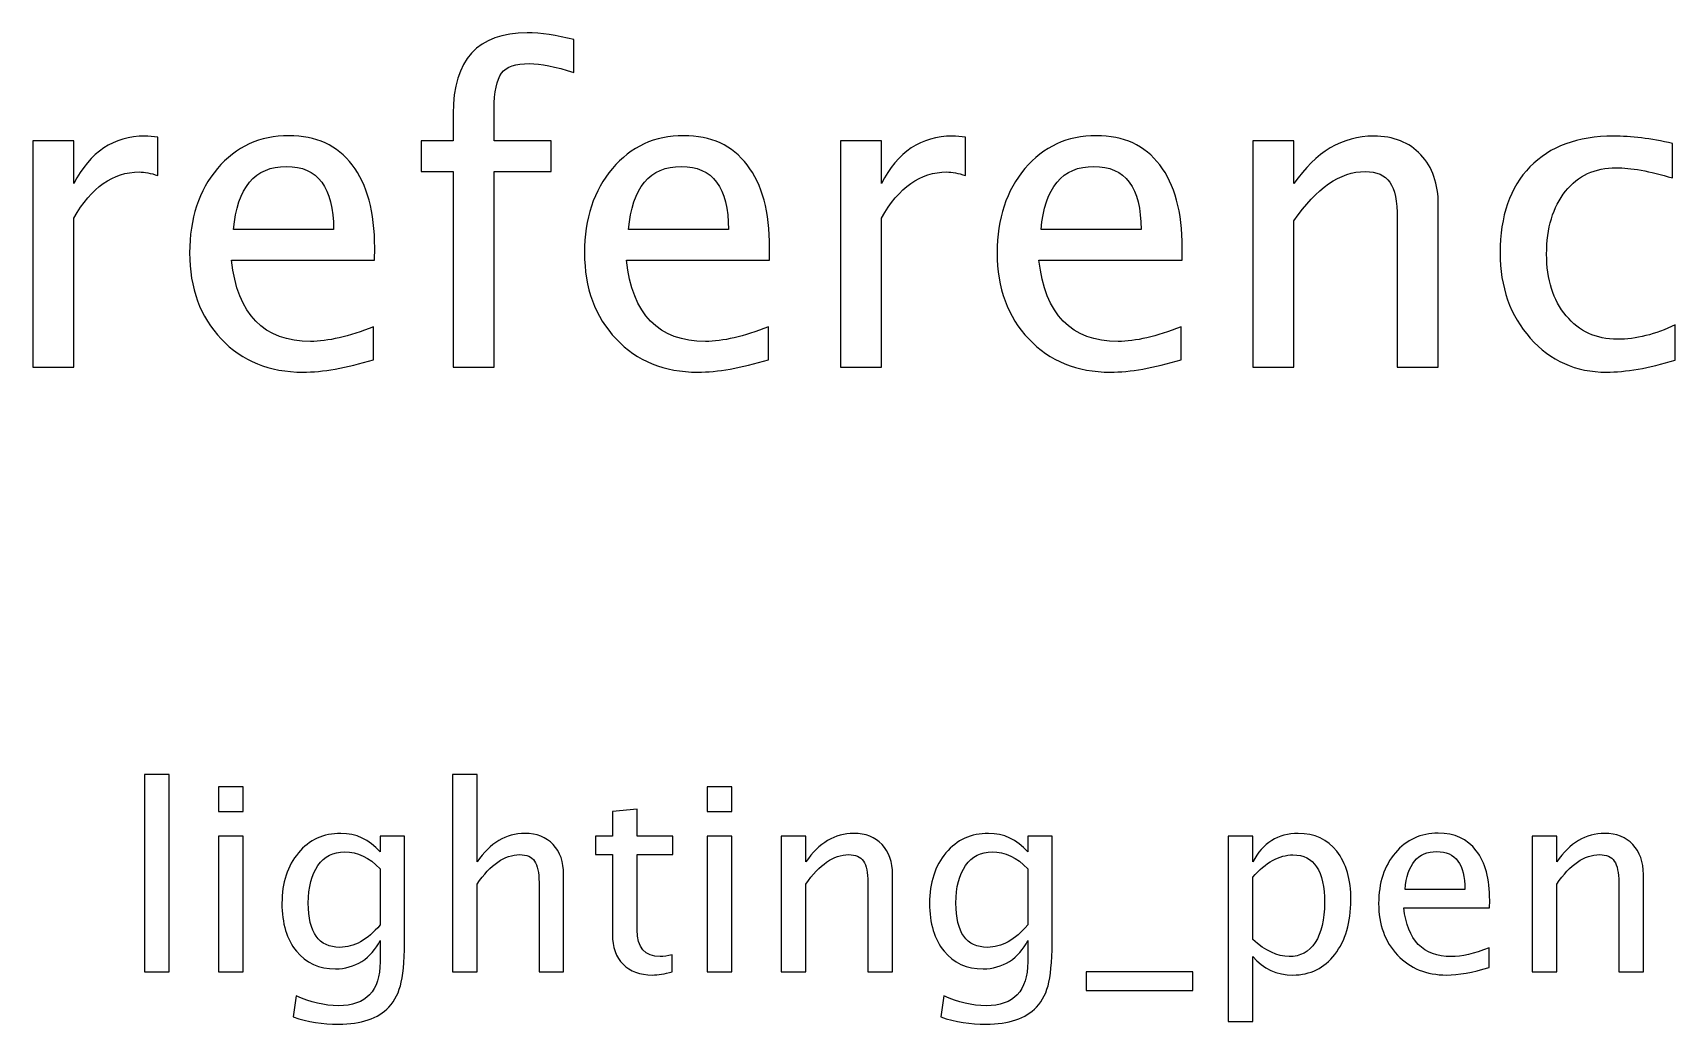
# Model space of a CAD drawing. Header units: centimetres. Extents: x -44 to 28.8, y -28.8 to 43.3.
# Drawn here: x -42.13 to -33.99, y 30.91 to 35.83 of the extents above; entities that cross this region are included whole.
import ezdxf

# ---------------------------------------------------------------- set-up
doc = ezdxf.new("R2010")
doc.units = ezdxf.units.CM
doc.header["$MEASUREMENT"] = 0
doc.layers.add('Layer 1', color=7, linetype='Continuous')

msp = doc.modelspace()

# ---------------------------------------------------------------- linework, layer by layer
at = {"layer": 'Layer 1'}
for points, knots in [([(-40.0428, 34.17044), (-40.0428, 34.17044), (-40.0428, 35.13987), (-40.0428, 35.13987), (-40.0428, 35.13987), (-40.0428, 35.13987), (-40.2019, 35.13987), (-40.2019, 35.13987), (-40.2019, 35.13987), (-40.2019, 35.13987), (-40.2019, 35.29228), (-40.2019, 35.29228), (-40.2019, 35.29228), (-40.2019, 35.29228), (-40.0428, 35.29228), (-40.0428, 35.29228), (-40.0428, 35.29228), (-40.0428, 35.29228), (-40.0428, 35.42668), (-40.0428, 35.42668), (-40.0428, 35.42668), (-40.0428, 35.69409), (-39.92074, 35.82779), (-39.67662, 35.82779), (-39.67662, 35.82779), (-39.60818, 35.82779), (-39.53057, 35.8165), (-39.44378, 35.79393), (-39.44378, 35.79393), (-39.44378, 35.79393), (-39.44378, 35.63094), (-39.44378, 35.63094), (-39.44378, 35.63094), (-39.53586, 35.66058), (-39.60959, 35.67539), (-39.66497, 35.67539), (-39.66497, 35.67539), (-39.73235, 35.67539), (-39.77822, 35.65952), (-39.80256, 35.62741), (-39.80256, 35.62741), (-39.82725, 35.59531), (-39.8396, 35.53569), (-39.8396, 35.44856), (-39.8396, 35.44856), (-39.8396, 35.44856), (-39.8396, 35.29228), (-39.8396, 35.29228), (-39.8396, 35.29228), (-39.8396, 35.29228), (-39.55773, 35.29228), (-39.55773, 35.29228), (-39.55773, 35.29228), (-39.55773, 35.29228), (-39.55773, 35.13987), (-39.55773, 35.13987), (-39.55773, 35.13987), (-39.55773, 35.13987), (-39.8396, 35.13987), (-39.8396, 35.13987), (-39.8396, 35.13987), (-39.8396, 35.13987), (-39.8396, 34.17044), (-39.8396, 34.17044), (-39.8396, 34.17044), (-39.8396, 34.17044), (-40.0428, 34.17044), (-40.0428, 34.17044)], [0, 0, 0, 0, 0.0555556, 0.0555556, 0.0555556, 0.0555556, 0.1111111, 0.1111111, 0.1111111, 0.1111111, 0.1666667, 0.1666667, 0.1666667, 0.1666667, 0.2222222, 0.2222222, 0.2222222, 0.2222222, 0.2777778, 0.2777778, 0.2777778, 0.2777778, 0.3333333, 0.3333333, 0.3333333, 0.3333333, 0.3888889, 0.3888889, 0.3888889, 0.3888889, 0.4444444, 0.4444444, 0.4444444, 0.4444444, 0.5, 0.5, 0.5, 0.5, 0.5555556, 0.5555556, 0.5555556, 0.5555556, 0.6111111, 0.6111111, 0.6111111, 0.6111111, 0.6666667, 0.6666667, 0.6666667, 0.6666667, 0.7222222, 0.7222222, 0.7222222, 0.7222222, 0.7777778, 0.7777778, 0.7777778, 0.7777778, 0.8333333, 0.8333333, 0.8333333, 0.8333333, 0.8888889, 0.8888889, 0.8888889, 0.8888889, 1, 1, 1, 1]), ([(-42.12631, 34.17044), (-42.12631, 34.17044), (-42.12631, 35.29228), (-42.12631, 35.29228), (-42.12631, 35.29228), (-42.12631, 35.29228), (-41.92311, 35.29228), (-41.92311, 35.29228), (-41.92311, 35.29228), (-41.92311, 35.29228), (-41.92311, 35.08026), (-41.92311, 35.08026), (-41.92311, 35.08026), (-41.84232, 35.23724), (-41.7252, 35.31556), (-41.57139, 35.31556), (-41.57139, 35.31556), (-41.55058, 35.31556), (-41.5287, 35.31379), (-41.50613, 35.31027), (-41.50613, 35.31027), (-41.50613, 35.31027), (-41.50613, 35.12012), (-41.50613, 35.12012), (-41.50613, 35.12012), (-41.5414, 35.13176), (-41.57245, 35.13776), (-41.59926, 35.13776), (-41.59926, 35.13776), (-41.72838, 35.13776), (-41.83633, 35.06156), (-41.92311, 34.90881), (-41.92311, 34.90881), (-41.92311, 34.90881), (-41.92311, 34.17044), (-41.92311, 34.17044), (-41.92311, 34.17044), (-41.92311, 34.17044), (-42.12631, 34.17044), (-42.12631, 34.17044)], [0, 0, 0, 0, 0.0909091, 0.0909091, 0.0909091, 0.0909091, 0.1818182, 0.1818182, 0.1818182, 0.1818182, 0.2727273, 0.2727273, 0.2727273, 0.2727273, 0.3636364, 0.3636364, 0.3636364, 0.3636364, 0.4545455, 0.4545455, 0.4545455, 0.4545455, 0.5454545, 0.5454545, 0.5454545, 0.5454545, 0.6363636, 0.6363636, 0.6363636, 0.6363636, 0.7272727, 0.7272727, 0.7272727, 0.7272727, 0.8181818, 0.8181818, 0.8181818, 0.8181818, 1, 1, 1, 1]), ([(-40.43686, 34.20642), (-40.57338, 34.1655), (-40.69015, 34.14504), (-40.78752, 34.14504), (-40.78752, 34.14504), (-40.95368, 34.14504), (-41.08879, 34.20007), (-41.19286, 34.30979), (-41.19286, 34.30979), (-41.29693, 34.4195), (-41.34914, 34.56167), (-41.34914, 34.73665), (-41.34914, 34.73665), (-41.34914, 34.90634), (-41.30328, 35.04568), (-41.2112, 35.15469), (-41.2112, 35.15469), (-41.11913, 35.26335), (-41.0013, 35.31768), (-40.85772, 35.31768), (-40.85772, 35.31768), (-40.7219, 35.31768), (-40.61677, 35.26934), (-40.54269, 35.17268), (-40.54269, 35.17268), (-40.46861, 35.07602), (-40.43156, 34.93914), (-40.43156, 34.7617), (-40.43156, 34.7617), (-40.43156, 34.7617), (-40.43262, 34.69961), (-40.43262, 34.69961), (-40.43262, 34.69961), (-40.43262, 34.69961), (-41.14171, 34.69961), (-41.14171, 34.69961), (-41.14171, 34.69961), (-41.11207, 34.4315), (-40.98119, 34.29744), (-40.74942, 34.29744), (-40.74942, 34.29744), (-40.6644, 34.29744), (-40.56033, 34.32143), (-40.43686, 34.36941), (-40.43686, 34.36941), (-40.43686, 34.36941), (-40.43686, 34.20642), (-40.43686, 34.20642)], [0, 0, 0, 0, 0.0769231, 0.0769231, 0.0769231, 0.0769231, 0.1538462, 0.1538462, 0.1538462, 0.1538462, 0.2307692, 0.2307692, 0.2307692, 0.2307692, 0.3076923, 0.3076923, 0.3076923, 0.3076923, 0.3846154, 0.3846154, 0.3846154, 0.3846154, 0.4615385, 0.4615385, 0.4615385, 0.4615385, 0.5384615, 0.5384615, 0.5384615, 0.5384615, 0.6153846, 0.6153846, 0.6153846, 0.6153846, 0.6923077, 0.6923077, 0.6923077, 0.6923077, 0.7692308, 0.7692308, 0.7692308, 0.7692308, 0.8461538, 0.8461538, 0.8461538, 0.8461538, 1, 1, 1, 1]), ([(-38.47929, 34.20642), (-38.61581, 34.1655), (-38.73258, 34.14504), (-38.82995, 34.14504), (-38.82995, 34.14504), (-38.99611, 34.14504), (-39.13122, 34.20007), (-39.23529, 34.30979), (-39.23529, 34.30979), (-39.33936, 34.4195), (-39.39157, 34.56167), (-39.39157, 34.73665), (-39.39157, 34.73665), (-39.39157, 34.90634), (-39.34571, 35.04568), (-39.25363, 35.15469), (-39.25363, 35.15469), (-39.16156, 35.26335), (-39.04373, 35.31768), (-38.90015, 35.31768), (-38.90015, 35.31768), (-38.76433, 35.31768), (-38.6592, 35.26934), (-38.58512, 35.17268), (-38.58512, 35.17268), (-38.51104, 35.07602), (-38.47399, 34.93914), (-38.47399, 34.7617), (-38.47399, 34.7617), (-38.47399, 34.7617), (-38.47505, 34.69961), (-38.47505, 34.69961), (-38.47505, 34.69961), (-38.47505, 34.69961), (-39.18414, 34.69961), (-39.18414, 34.69961), (-39.18414, 34.69961), (-39.1545, 34.4315), (-39.02362, 34.29744), (-38.79185, 34.29744), (-38.79185, 34.29744), (-38.70683, 34.29744), (-38.60276, 34.32143), (-38.47929, 34.36941), (-38.47929, 34.36941), (-38.47929, 34.36941), (-38.47929, 34.20642), (-38.47929, 34.20642)], [0, 0, 0, 0, 0.0769231, 0.0769231, 0.0769231, 0.0769231, 0.1538462, 0.1538462, 0.1538462, 0.1538462, 0.2307692, 0.2307692, 0.2307692, 0.2307692, 0.3076923, 0.3076923, 0.3076923, 0.3076923, 0.3846154, 0.3846154, 0.3846154, 0.3846154, 0.4615385, 0.4615385, 0.4615385, 0.4615385, 0.5384615, 0.5384615, 0.5384615, 0.5384615, 0.6153846, 0.6153846, 0.6153846, 0.6153846, 0.6923077, 0.6923077, 0.6923077, 0.6923077, 0.7692308, 0.7692308, 0.7692308, 0.7692308, 0.8461538, 0.8461538, 0.8461538, 0.8461538, 1, 1, 1, 1]), ([(-38.12333, 34.17044), (-38.12333, 34.17044), (-38.12333, 35.29228), (-38.12333, 35.29228), (-38.12333, 35.29228), (-38.12333, 35.29228), (-37.92013, 35.29228), (-37.92013, 35.29228), (-37.92013, 35.29228), (-37.92013, 35.29228), (-37.92013, 35.08026), (-37.92013, 35.08026), (-37.92013, 35.08026), (-37.83934, 35.23724), (-37.72222, 35.31556), (-37.56841, 35.31556), (-37.56841, 35.31556), (-37.5476, 35.31556), (-37.52572, 35.31379), (-37.50315, 35.31027), (-37.50315, 35.31027), (-37.50315, 35.31027), (-37.50315, 35.12012), (-37.50315, 35.12012), (-37.50315, 35.12012), (-37.53842, 35.13176), (-37.56947, 35.13776), (-37.59628, 35.13776), (-37.59628, 35.13776), (-37.7254, 35.13776), (-37.83335, 35.06156), (-37.92013, 34.90881), (-37.92013, 34.90881), (-37.92013, 34.90881), (-37.92013, 34.17044), (-37.92013, 34.17044), (-37.92013, 34.17044), (-37.92013, 34.17044), (-38.12333, 34.17044), (-38.12333, 34.17044)], [0, 0, 0, 0, 0.0909091, 0.0909091, 0.0909091, 0.0909091, 0.1818182, 0.1818182, 0.1818182, 0.1818182, 0.2727273, 0.2727273, 0.2727273, 0.2727273, 0.3636364, 0.3636364, 0.3636364, 0.3636364, 0.4545455, 0.4545455, 0.4545455, 0.4545455, 0.5454545, 0.5454545, 0.5454545, 0.5454545, 0.6363636, 0.6363636, 0.6363636, 0.6363636, 0.7272727, 0.7272727, 0.7272727, 0.7272727, 0.8181818, 0.8181818, 0.8181818, 0.8181818, 1, 1, 1, 1]), ([(-36.43388, 34.20642), (-36.5704, 34.1655), (-36.68717, 34.14504), (-36.78454, 34.14504), (-36.78454, 34.14504), (-36.9507, 34.14504), (-37.08581, 34.20007), (-37.18988, 34.30979), (-37.18988, 34.30979), (-37.29395, 34.4195), (-37.34616, 34.56167), (-37.34616, 34.73665), (-37.34616, 34.73665), (-37.34616, 34.90634), (-37.3003, 35.04568), (-37.20822, 35.15469), (-37.20822, 35.15469), (-37.11615, 35.26335), (-36.99832, 35.31768), (-36.85474, 35.31768), (-36.85474, 35.31768), (-36.71892, 35.31768), (-36.61379, 35.26934), (-36.53971, 35.17268), (-36.53971, 35.17268), (-36.46563, 35.07602), (-36.42858, 34.93914), (-36.42858, 34.7617), (-36.42858, 34.7617), (-36.42858, 34.7617), (-36.42964, 34.69961), (-36.42964, 34.69961), (-36.42964, 34.69961), (-36.42964, 34.69961), (-37.13873, 34.69961), (-37.13873, 34.69961), (-37.13873, 34.69961), (-37.10909, 34.4315), (-36.97821, 34.29744), (-36.74644, 34.29744), (-36.74644, 34.29744), (-36.66142, 34.29744), (-36.55735, 34.32143), (-36.43388, 34.36941), (-36.43388, 34.36941), (-36.43388, 34.36941), (-36.43388, 34.20642), (-36.43388, 34.20642)], [0, 0, 0, 0, 0.0769231, 0.0769231, 0.0769231, 0.0769231, 0.1538462, 0.1538462, 0.1538462, 0.1538462, 0.2307692, 0.2307692, 0.2307692, 0.2307692, 0.3076923, 0.3076923, 0.3076923, 0.3076923, 0.3846154, 0.3846154, 0.3846154, 0.3846154, 0.4615385, 0.4615385, 0.4615385, 0.4615385, 0.5384615, 0.5384615, 0.5384615, 0.5384615, 0.6153846, 0.6153846, 0.6153846, 0.6153846, 0.6923077, 0.6923077, 0.6923077, 0.6923077, 0.7692308, 0.7692308, 0.7692308, 0.7692308, 0.8461538, 0.8461538, 0.8461538, 0.8461538, 1, 1, 1, 1]), ([(-36.07792, 34.17044), (-36.07792, 34.17044), (-36.07792, 35.29228), (-36.07792, 35.29228), (-36.07792, 35.29228), (-36.07792, 35.29228), (-35.87472, 35.29228), (-35.87472, 35.29228), (-35.87472, 35.29228), (-35.87472, 35.29228), (-35.87472, 35.08026), (-35.87472, 35.08026), (-35.87472, 35.08026), (-35.76712, 35.23724), (-35.63518, 35.31556), (-35.47925, 35.31556), (-35.47925, 35.31556), (-35.38118, 35.31556), (-35.30322, 35.28487), (-35.24572, 35.22313), (-35.24572, 35.22313), (-35.18821, 35.16175), (-35.15928, 35.07884), (-35.15928, 34.97513), (-35.15928, 34.97513), (-35.15928, 34.97513), (-35.15928, 34.17044), (-35.15928, 34.17044), (-35.15928, 34.17044), (-35.15928, 34.17044), (-35.36249, 34.17044), (-35.36249, 34.17044), (-35.36249, 34.17044), (-35.36249, 34.17044), (-35.36249, 34.90881), (-35.36249, 34.90881), (-35.36249, 34.90881), (-35.36249, 34.99206), (-35.37483, 35.05133), (-35.39917, 35.08661), (-35.39917, 35.08661), (-35.42387, 35.12224), (-35.46444, 35.13987), (-35.52124, 35.13987), (-35.52124, 35.13987), (-35.64612, 35.13987), (-35.76395, 35.05838), (-35.87472, 34.8954), (-35.87472, 34.8954), (-35.87472, 34.8954), (-35.87472, 34.17044), (-35.87472, 34.17044), (-35.87472, 34.17044), (-35.87472, 34.17044), (-36.07792, 34.17044), (-36.07792, 34.17044)], [0, 0, 0, 0, 0.0666667, 0.0666667, 0.0666667, 0.0666667, 0.1333333, 0.1333333, 0.1333333, 0.1333333, 0.2, 0.2, 0.2, 0.2, 0.2666667, 0.2666667, 0.2666667, 0.2666667, 0.3333333, 0.3333333, 0.3333333, 0.3333333, 0.4, 0.4, 0.4, 0.4, 0.4666667, 0.4666667, 0.4666667, 0.4666667, 0.5333333, 0.5333333, 0.5333333, 0.5333333, 0.6, 0.6, 0.6, 0.6, 0.6666667, 0.6666667, 0.6666667, 0.6666667, 0.7333333, 0.7333333, 0.7333333, 0.7333333, 0.8, 0.8, 0.8, 0.8, 0.8666667, 0.8666667, 0.8666667, 0.8666667, 1, 1, 1, 1]), ([(-33.98524, 34.20431), (-34.11682, 34.1648), (-34.23042, 34.14504), (-34.32602, 34.14504), (-34.32602, 34.14504), (-34.47771, 34.14504), (-34.6033, 34.20113), (-34.70314, 34.31296), (-34.70314, 34.31296), (-34.80298, 34.42515), (-34.85307, 34.56661), (-34.85307, 34.737), (-34.85307, 34.737), (-34.85307, 34.91904), (-34.80368, 35.06121), (-34.7049, 35.16281), (-34.7049, 35.16281), (-34.60612, 35.26476), (-34.46819, 35.31556), (-34.29109, 35.31556), (-34.29109, 35.31556), (-34.20396, 35.31556), (-34.10589, 35.30356), (-33.99794, 35.27958), (-33.99794, 35.27958), (-33.99794, 35.27958), (-33.99794, 35.10812), (-33.99794, 35.10812), (-33.99794, 35.10812), (-34.11259, 35.14199), (-34.20607, 35.15892), (-34.27804, 35.15892), (-34.27804, 35.15892), (-34.38246, 35.15892), (-34.46607, 35.11977), (-34.52851, 35.0418), (-34.52851, 35.0418), (-34.59096, 34.96384), (-34.62235, 34.85977), (-34.62235, 34.72995), (-34.62235, 34.72995), (-34.62235, 34.604), (-34.5899, 34.5024), (-34.52534, 34.42444), (-34.52534, 34.42444), (-34.46078, 34.34683), (-34.37647, 34.30802), (-34.27169, 34.30802), (-34.27169, 34.30802), (-34.17891, 34.30802), (-34.08366, 34.33201), (-33.98524, 34.37999), (-33.98524, 34.37999), (-33.98524, 34.37999), (-33.98524, 34.20431), (-33.98524, 34.20431)], [0, 0, 0, 0, 0.0666667, 0.0666667, 0.0666667, 0.0666667, 0.1333333, 0.1333333, 0.1333333, 0.1333333, 0.2, 0.2, 0.2, 0.2, 0.2666667, 0.2666667, 0.2666667, 0.2666667, 0.3333333, 0.3333333, 0.3333333, 0.3333333, 0.4, 0.4, 0.4, 0.4, 0.4666667, 0.4666667, 0.4666667, 0.4666667, 0.5333333, 0.5333333, 0.5333333, 0.5333333, 0.6, 0.6, 0.6, 0.6, 0.6666667, 0.6666667, 0.6666667, 0.6666667, 0.7333333, 0.7333333, 0.7333333, 0.7333333, 0.8, 0.8, 0.8, 0.8, 0.8666667, 0.8666667, 0.8666667, 0.8666667, 1, 1, 1, 1]), ([(-41.13112, 34.85201), (-41.13112, 34.85201), (-40.63582, 34.85201), (-40.63582, 34.85201), (-40.63582, 34.85201), (-40.63582, 35.06085), (-40.71379, 35.16527), (-40.86936, 35.16527), (-40.86936, 35.16527), (-41.02599, 35.16527), (-41.11313, 35.06085), (-41.13112, 34.85201)], [0, 0, 0, 0, 0.25, 0.25, 0.25, 0.25, 0.5, 0.5, 0.5, 0.5, 1, 1, 1, 1]), ([(-39.17355, 34.85201), (-39.17355, 34.85201), (-38.67825, 34.85201), (-38.67825, 34.85201), (-38.67825, 34.85201), (-38.67825, 35.06085), (-38.75622, 35.16527), (-38.91179, 35.16527), (-38.91179, 35.16527), (-39.06842, 35.16527), (-39.15556, 35.06085), (-39.17355, 34.85201)], [0, 0, 0, 0, 0.25, 0.25, 0.25, 0.25, 0.5, 0.5, 0.5, 0.5, 1, 1, 1, 1]), ([(-37.12814, 34.85201), (-37.12814, 34.85201), (-36.63284, 34.85201), (-36.63284, 34.85201), (-36.63284, 34.85201), (-36.63284, 35.06085), (-36.71081, 35.16527), (-36.86638, 35.16527), (-36.86638, 35.16527), (-37.02301, 35.16527), (-37.11015, 35.06085), (-37.12814, 34.85201)], [0, 0, 0, 0, 0.25, 0.25, 0.25, 0.25, 0.5, 0.5, 0.5, 0.5, 1, 1, 1, 1]), ([(-41.57224, 31.17044), (-41.57224, 31.17044), (-41.57224, 32.14961), (-41.57224, 32.14961), (-41.57224, 32.14961), (-41.57224, 32.14961), (-41.45032, 32.14961), (-41.45032, 32.14961), (-41.45032, 32.14961), (-41.45032, 32.14961), (-41.45032, 31.17044), (-41.45032, 31.17044), (-41.45032, 31.17044), (-41.45032, 31.17044), (-41.57224, 31.17044), (-41.57224, 31.17044)], [0, 0, 0, 0, 0.2, 0.2, 0.2, 0.2, 0.4, 0.4, 0.4, 0.4, 0.6, 0.6, 0.6, 0.6, 1, 1, 1, 1]), ([(-41.20521, 31.96673), (-41.20521, 31.96673), (-41.20521, 32.08865), (-41.20521, 32.08865), (-41.20521, 32.08865), (-41.20521, 32.08865), (-41.08329, 32.08865), (-41.08329, 32.08865), (-41.08329, 32.08865), (-41.08329, 32.08865), (-41.08329, 31.96673), (-41.08329, 31.96673), (-41.08329, 31.96673), (-41.08329, 31.96673), (-41.20521, 31.96673), (-41.20521, 31.96673)], [0, 0, 0, 0, 0.2, 0.2, 0.2, 0.2, 0.4, 0.4, 0.4, 0.4, 0.6, 0.6, 0.6, 0.6, 1, 1, 1, 1]), ([(-40.04633, 31.17044), (-40.04633, 31.17044), (-40.04633, 32.14961), (-40.04633, 32.14961), (-40.04633, 32.14961), (-40.04633, 32.14961), (-39.92441, 32.14961), (-39.92441, 32.14961), (-39.92441, 32.14961), (-39.92441, 32.14961), (-39.92441, 31.71633), (-39.92441, 31.71633), (-39.92441, 31.71633), (-39.85985, 31.81052), (-39.78069, 31.85751), (-39.68713, 31.85751), (-39.68713, 31.85751), (-39.62829, 31.85751), (-39.58151, 31.8391), (-39.54701, 31.80205), (-39.54701, 31.80205), (-39.51251, 31.76522), (-39.49515, 31.71548), (-39.49515, 31.65325), (-39.49515, 31.65325), (-39.49515, 31.65325), (-39.49515, 31.17044), (-39.49515, 31.17044), (-39.49515, 31.17044), (-39.49515, 31.17044), (-39.61707, 31.17044), (-39.61707, 31.17044), (-39.61707, 31.17044), (-39.61707, 31.17044), (-39.61707, 31.61346), (-39.61707, 31.61346), (-39.61707, 31.61346), (-39.61707, 31.66341), (-39.62448, 31.69897), (-39.63908, 31.72014), (-39.63908, 31.72014), (-39.6539, 31.74152), (-39.67824, 31.7521), (-39.71232, 31.7521), (-39.71232, 31.7521), (-39.78725, 31.7521), (-39.85795, 31.70321), (-39.92441, 31.60542), (-39.92441, 31.60542), (-39.92441, 31.60542), (-39.92441, 31.17044), (-39.92441, 31.17044), (-39.92441, 31.17044), (-39.92441, 31.17044), (-40.04633, 31.17044), (-40.04633, 31.17044)], [0, 0, 0, 0, 0.0666667, 0.0666667, 0.0666667, 0.0666667, 0.1333333, 0.1333333, 0.1333333, 0.1333333, 0.2, 0.2, 0.2, 0.2, 0.2666667, 0.2666667, 0.2666667, 0.2666667, 0.3333333, 0.3333333, 0.3333333, 0.3333333, 0.4, 0.4, 0.4, 0.4, 0.4666667, 0.4666667, 0.4666667, 0.4666667, 0.5333333, 0.5333333, 0.5333333, 0.5333333, 0.6, 0.6, 0.6, 0.6, 0.6666667, 0.6666667, 0.6666667, 0.6666667, 0.7333333, 0.7333333, 0.7333333, 0.7333333, 0.8, 0.8, 0.8, 0.8, 0.8666667, 0.8666667, 0.8666667, 0.8666667, 1, 1, 1, 1]), ([(-38.7831, 31.96673), (-38.7831, 31.96673), (-38.7831, 32.08865), (-38.7831, 32.08865), (-38.7831, 32.08865), (-38.7831, 32.08865), (-38.66118, 32.08865), (-38.66118, 32.08865), (-38.66118, 32.08865), (-38.66118, 32.08865), (-38.66118, 31.96673), (-38.66118, 31.96673), (-38.66118, 31.96673), (-38.66118, 31.96673), (-38.7831, 31.96673), (-38.7831, 31.96673)], [0, 0, 0, 0, 0.2, 0.2, 0.2, 0.2, 0.4, 0.4, 0.4, 0.4, 0.6, 0.6, 0.6, 0.6, 1, 1, 1, 1]), ([(-38.95709, 31.17065), (-38.99477, 31.16028), (-39.02757, 31.1552), (-39.0553, 31.1552), (-39.0553, 31.1552), (-39.11753, 31.1552), (-39.166, 31.17298), (-39.20072, 31.20854), (-39.20072, 31.20854), (-39.23564, 31.2441), (-39.253, 31.29342), (-39.253, 31.35671), (-39.253, 31.35671), (-39.253, 31.35671), (-39.253, 31.7521), (-39.253, 31.7521), (-39.253, 31.7521), (-39.253, 31.7521), (-39.33724, 31.7521), (-39.33724, 31.7521), (-39.33724, 31.7521), (-39.33724, 31.7521), (-39.33724, 31.84354), (-39.33724, 31.84354), (-39.33724, 31.84354), (-39.33724, 31.84354), (-39.253, 31.84354), (-39.253, 31.84354), (-39.253, 31.84354), (-39.253, 31.84354), (-39.253, 31.96525), (-39.253, 31.96525), (-39.253, 31.96525), (-39.253, 31.96525), (-39.13108, 31.97689), (-39.13108, 31.97689), (-39.13108, 31.97689), (-39.13108, 31.97689), (-39.13108, 31.84354), (-39.13108, 31.84354), (-39.13108, 31.84354), (-39.13108, 31.84354), (-38.95455, 31.84354), (-38.95455, 31.84354), (-38.95455, 31.84354), (-38.95455, 31.84354), (-38.95455, 31.7521), (-38.95455, 31.7521), (-38.95455, 31.7521), (-38.95455, 31.7521), (-39.13108, 31.7521), (-39.13108, 31.7521), (-39.13108, 31.7521), (-39.13108, 31.7521), (-39.13108, 31.37872), (-39.13108, 31.37872), (-39.13108, 31.37872), (-39.13108, 31.29067), (-39.09277, 31.24664), (-39.01636, 31.24664), (-39.01636, 31.24664), (-39.00006, 31.24664), (-38.98037, 31.24939), (-38.95709, 31.25468), (-38.95709, 31.25468), (-38.95709, 31.25468), (-38.95709, 31.17065), (-38.95709, 31.17065)], [0, 0, 0, 0, 0.0555556, 0.0555556, 0.0555556, 0.0555556, 0.1111111, 0.1111111, 0.1111111, 0.1111111, 0.1666667, 0.1666667, 0.1666667, 0.1666667, 0.2222222, 0.2222222, 0.2222222, 0.2222222, 0.2777778, 0.2777778, 0.2777778, 0.2777778, 0.3333333, 0.3333333, 0.3333333, 0.3333333, 0.3888889, 0.3888889, 0.3888889, 0.3888889, 0.4444444, 0.4444444, 0.4444444, 0.4444444, 0.5, 0.5, 0.5, 0.5, 0.5555556, 0.5555556, 0.5555556, 0.5555556, 0.6111111, 0.6111111, 0.6111111, 0.6111111, 0.6666667, 0.6666667, 0.6666667, 0.6666667, 0.7222222, 0.7222222, 0.7222222, 0.7222222, 0.7777778, 0.7777778, 0.7777778, 0.7777778, 0.8333333, 0.8333333, 0.8333333, 0.8333333, 0.8888889, 0.8888889, 0.8888889, 0.8888889, 1, 1, 1, 1]), ([(-41.20521, 31.17044), (-41.20521, 31.17044), (-41.20521, 31.84354), (-41.20521, 31.84354), (-41.20521, 31.84354), (-41.20521, 31.84354), (-41.08329, 31.84354), (-41.08329, 31.84354), (-41.08329, 31.84354), (-41.08329, 31.84354), (-41.08329, 31.17044), (-41.08329, 31.17044), (-41.08329, 31.17044), (-41.08329, 31.17044), (-41.20521, 31.17044), (-41.20521, 31.17044)], [0, 0, 0, 0, 0.2, 0.2, 0.2, 0.2, 0.4, 0.4, 0.4, 0.4, 0.6, 0.6, 0.6, 0.6, 1, 1, 1, 1]), ([(-40.83564, 30.94692), (-40.83564, 30.94692), (-40.82125, 31.05233), (-40.82125, 31.05233), (-40.82125, 31.05233), (-40.75055, 31.01931), (-40.68049, 31.0028), (-40.61127, 31.0028), (-40.61127, 31.0028), (-40.4739, 31.0028), (-40.40511, 31.07561), (-40.40511, 31.22103), (-40.40511, 31.22103), (-40.40511, 31.22103), (-40.40511, 31.32686), (-40.40511, 31.32686), (-40.40511, 31.32686), (-40.42628, 31.2822), (-40.45633, 31.2477), (-40.49549, 31.22293), (-40.49549, 31.22293), (-40.53465, 31.19817), (-40.57825, 31.18568), (-40.6263, 31.18568), (-40.6263, 31.18568), (-40.70779, 31.18568), (-40.77235, 31.21489), (-40.81998, 31.27331), (-40.81998, 31.27331), (-40.8676, 31.33173), (-40.89152, 31.41089), (-40.89152, 31.5108), (-40.89152, 31.5108), (-40.89152, 31.61304), (-40.86443, 31.69643), (-40.81024, 31.76099), (-40.81024, 31.76099), (-40.75584, 31.82534), (-40.68578, 31.85751), (-40.59963, 31.85751), (-40.59963, 31.85751), (-40.52428, 31.85751), (-40.4593, 31.82703), (-40.40511, 31.76586), (-40.40511, 31.76586), (-40.40511, 31.76586), (-40.40511, 31.84354), (-40.40511, 31.84354), (-40.40511, 31.84354), (-40.40511, 31.84354), (-40.28319, 31.84354), (-40.28319, 31.84354), (-40.28319, 31.84354), (-40.28319, 31.84354), (-40.28319, 31.35417), (-40.28319, 31.35417), (-40.28319, 31.35417), (-40.28319, 31.24897), (-40.28869, 31.17108), (-40.2997, 31.12049), (-40.2997, 31.12049), (-40.31049, 31.0699), (-40.33124, 31.02841), (-40.36129, 30.99624), (-40.36129, 30.99624), (-40.41463, 30.93972), (-40.49803, 30.91136), (-40.61127, 30.91136), (-40.61127, 30.91136), (-40.68895, 30.91136), (-40.76367, 30.92321), (-40.83564, 30.94692)], [0, 0, 0, 0, 0.0526316, 0.0526316, 0.0526316, 0.0526316, 0.1052632, 0.1052632, 0.1052632, 0.1052632, 0.1578947, 0.1578947, 0.1578947, 0.1578947, 0.2105263, 0.2105263, 0.2105263, 0.2105263, 0.2631579, 0.2631579, 0.2631579, 0.2631579, 0.3157895, 0.3157895, 0.3157895, 0.3157895, 0.3684211, 0.3684211, 0.3684211, 0.3684211, 0.4210526, 0.4210526, 0.4210526, 0.4210526, 0.4736842, 0.4736842, 0.4736842, 0.4736842, 0.5263158, 0.5263158, 0.5263158, 0.5263158, 0.5789474, 0.5789474, 0.5789474, 0.5789474, 0.6315789, 0.6315789, 0.6315789, 0.6315789, 0.6842105, 0.6842105, 0.6842105, 0.6842105, 0.7368421, 0.7368421, 0.7368421, 0.7368421, 0.7894737, 0.7894737, 0.7894737, 0.7894737, 0.8421053, 0.8421053, 0.8421053, 0.8421053, 0.8947368, 0.8947368, 0.8947368, 0.8947368, 1, 1, 1, 1]), ([(-38.7831, 31.17044), (-38.7831, 31.17044), (-38.7831, 31.84354), (-38.7831, 31.84354), (-38.7831, 31.84354), (-38.7831, 31.84354), (-38.66118, 31.84354), (-38.66118, 31.84354), (-38.66118, 31.84354), (-38.66118, 31.84354), (-38.66118, 31.17044), (-38.66118, 31.17044), (-38.66118, 31.17044), (-38.66118, 31.17044), (-38.7831, 31.17044), (-38.7831, 31.17044)], [0, 0, 0, 0, 0.2, 0.2, 0.2, 0.2, 0.4, 0.4, 0.4, 0.4, 0.6, 0.6, 0.6, 0.6, 1, 1, 1, 1]), ([(-38.41607, 31.17044), (-38.41607, 31.17044), (-38.41607, 31.84354), (-38.41607, 31.84354), (-38.41607, 31.84354), (-38.41607, 31.84354), (-38.29415, 31.84354), (-38.29415, 31.84354), (-38.29415, 31.84354), (-38.29415, 31.84354), (-38.29415, 31.71633), (-38.29415, 31.71633), (-38.29415, 31.71633), (-38.22959, 31.81052), (-38.15043, 31.85751), (-38.05687, 31.85751), (-38.05687, 31.85751), (-37.99803, 31.85751), (-37.95125, 31.8391), (-37.91675, 31.80205), (-37.91675, 31.80205), (-37.88225, 31.76522), (-37.86489, 31.71548), (-37.86489, 31.65325), (-37.86489, 31.65325), (-37.86489, 31.65325), (-37.86489, 31.17044), (-37.86489, 31.17044), (-37.86489, 31.17044), (-37.86489, 31.17044), (-37.98681, 31.17044), (-37.98681, 31.17044), (-37.98681, 31.17044), (-37.98681, 31.17044), (-37.98681, 31.61346), (-37.98681, 31.61346), (-37.98681, 31.61346), (-37.98681, 31.66341), (-37.99422, 31.69897), (-38.00882, 31.72014), (-38.00882, 31.72014), (-38.02364, 31.74152), (-38.04798, 31.7521), (-38.08206, 31.7521), (-38.08206, 31.7521), (-38.15699, 31.7521), (-38.22769, 31.70321), (-38.29415, 31.60542), (-38.29415, 31.60542), (-38.29415, 31.60542), (-38.29415, 31.17044), (-38.29415, 31.17044), (-38.29415, 31.17044), (-38.29415, 31.17044), (-38.41607, 31.17044), (-38.41607, 31.17044)], [0, 0, 0, 0, 0.0666667, 0.0666667, 0.0666667, 0.0666667, 0.1333333, 0.1333333, 0.1333333, 0.1333333, 0.2, 0.2, 0.2, 0.2, 0.2666667, 0.2666667, 0.2666667, 0.2666667, 0.3333333, 0.3333333, 0.3333333, 0.3333333, 0.4, 0.4, 0.4, 0.4, 0.4666667, 0.4666667, 0.4666667, 0.4666667, 0.5333333, 0.5333333, 0.5333333, 0.5333333, 0.6, 0.6, 0.6, 0.6, 0.6666667, 0.6666667, 0.6666667, 0.6666667, 0.7333333, 0.7333333, 0.7333333, 0.7333333, 0.8, 0.8, 0.8, 0.8, 0.8666667, 0.8666667, 0.8666667, 0.8666667, 1, 1, 1, 1]), ([(-37.62528, 30.94692), (-37.62528, 30.94692), (-37.61089, 31.05233), (-37.61089, 31.05233), (-37.61089, 31.05233), (-37.54019, 31.01931), (-37.47013, 31.0028), (-37.40091, 31.0028), (-37.40091, 31.0028), (-37.26354, 31.0028), (-37.19475, 31.07561), (-37.19475, 31.22103), (-37.19475, 31.22103), (-37.19475, 31.22103), (-37.19475, 31.32686), (-37.19475, 31.32686), (-37.19475, 31.32686), (-37.21592, 31.2822), (-37.24597, 31.2477), (-37.28513, 31.22293), (-37.28513, 31.22293), (-37.32429, 31.19817), (-37.36789, 31.18568), (-37.41594, 31.18568), (-37.41594, 31.18568), (-37.49743, 31.18568), (-37.56199, 31.21489), (-37.60962, 31.27331), (-37.60962, 31.27331), (-37.65724, 31.33173), (-37.68116, 31.41089), (-37.68116, 31.5108), (-37.68116, 31.5108), (-37.68116, 31.61304), (-37.65407, 31.69643), (-37.59988, 31.76099), (-37.59988, 31.76099), (-37.54548, 31.82534), (-37.47542, 31.85751), (-37.38927, 31.85751), (-37.38927, 31.85751), (-37.31392, 31.85751), (-37.24894, 31.82703), (-37.19475, 31.76586), (-37.19475, 31.76586), (-37.19475, 31.76586), (-37.19475, 31.84354), (-37.19475, 31.84354), (-37.19475, 31.84354), (-37.19475, 31.84354), (-37.07283, 31.84354), (-37.07283, 31.84354), (-37.07283, 31.84354), (-37.07283, 31.84354), (-37.07283, 31.35417), (-37.07283, 31.35417), (-37.07283, 31.35417), (-37.07283, 31.24897), (-37.07833, 31.17108), (-37.08934, 31.12049), (-37.08934, 31.12049), (-37.10013, 31.0699), (-37.12088, 31.02841), (-37.15093, 30.99624), (-37.15093, 30.99624), (-37.20427, 30.93972), (-37.28767, 30.91136), (-37.40091, 30.91136), (-37.40091, 30.91136), (-37.47859, 30.91136), (-37.55331, 30.92321), (-37.62528, 30.94692)], [0, 0, 0, 0, 0.0526316, 0.0526316, 0.0526316, 0.0526316, 0.1052632, 0.1052632, 0.1052632, 0.1052632, 0.1578947, 0.1578947, 0.1578947, 0.1578947, 0.2105263, 0.2105263, 0.2105263, 0.2105263, 0.2631579, 0.2631579, 0.2631579, 0.2631579, 0.3157895, 0.3157895, 0.3157895, 0.3157895, 0.3684211, 0.3684211, 0.3684211, 0.3684211, 0.4210526, 0.4210526, 0.4210526, 0.4210526, 0.4736842, 0.4736842, 0.4736842, 0.4736842, 0.5263158, 0.5263158, 0.5263158, 0.5263158, 0.5789474, 0.5789474, 0.5789474, 0.5789474, 0.6315789, 0.6315789, 0.6315789, 0.6315789, 0.6842105, 0.6842105, 0.6842105, 0.6842105, 0.7368421, 0.7368421, 0.7368421, 0.7368421, 0.7894737, 0.7894737, 0.7894737, 0.7894737, 0.8421053, 0.8421053, 0.8421053, 0.8421053, 0.8947368, 0.8947368, 0.8947368, 0.8947368, 1, 1, 1, 1]), ([(-36.20097, 30.92533), (-36.20097, 30.92533), (-36.20097, 31.84354), (-36.20097, 31.84354), (-36.20097, 31.84354), (-36.20097, 31.84354), (-36.07905, 31.84354), (-36.07905, 31.84354), (-36.07905, 31.84354), (-36.07905, 31.84354), (-36.07905, 31.71633), (-36.07905, 31.71633), (-36.07905, 31.71633), (-36.0291, 31.81052), (-35.95395, 31.85751), (-35.85384, 31.85751), (-35.85384, 31.85751), (-35.77277, 31.85751), (-35.70906, 31.82809), (-35.66249, 31.76903), (-35.66249, 31.76903), (-35.61592, 31.70998), (-35.59264, 31.62933), (-35.59264, 31.5271), (-35.59264, 31.5271), (-35.59264, 31.41576), (-35.6191, 31.3258), (-35.6718, 31.25765), (-35.6718, 31.25765), (-35.72451, 31.18928), (-35.79393, 31.1552), (-35.87987, 31.1552), (-35.87987, 31.1552), (-35.95967, 31.1552), (-36.02613, 31.18568), (-36.07905, 31.24685), (-36.07905, 31.24685), (-36.07905, 31.24685), (-36.07905, 30.92533), (-36.07905, 30.92533), (-36.07905, 30.92533), (-36.07905, 30.92533), (-36.20097, 30.92533), (-36.20097, 30.92533)], [0, 0, 0, 0, 0.0833333, 0.0833333, 0.0833333, 0.0833333, 0.1666667, 0.1666667, 0.1666667, 0.1666667, 0.25, 0.25, 0.25, 0.25, 0.3333333, 0.3333333, 0.3333333, 0.3333333, 0.4166667, 0.4166667, 0.4166667, 0.4166667, 0.5, 0.5, 0.5, 0.5, 0.5833333, 0.5833333, 0.5833333, 0.5833333, 0.6666667, 0.6666667, 0.6666667, 0.6666667, 0.75, 0.75, 0.75, 0.75, 0.8333333, 0.8333333, 0.8333333, 0.8333333, 1, 1, 1, 1]), ([(-34.90769, 31.19203), (-34.9896, 31.16748), (-35.05967, 31.1552), (-35.11809, 31.1552), (-35.11809, 31.1552), (-35.21778, 31.1552), (-35.29885, 31.18822), (-35.36129, 31.25405), (-35.36129, 31.25405), (-35.42373, 31.31988), (-35.45506, 31.40518), (-35.45506, 31.51017), (-35.45506, 31.51017), (-35.45506, 31.61198), (-35.42754, 31.69559), (-35.3723, 31.76099), (-35.3723, 31.76099), (-35.31705, 31.82618), (-35.24636, 31.85878), (-35.16021, 31.85878), (-35.16021, 31.85878), (-35.07872, 31.85878), (-35.01564, 31.82978), (-34.97119, 31.77179), (-34.97119, 31.77179), (-34.92674, 31.71379), (-34.90451, 31.63166), (-34.90451, 31.52519), (-34.90451, 31.52519), (-34.90451, 31.52519), (-34.90515, 31.48794), (-34.90515, 31.48794), (-34.90515, 31.48794), (-34.90515, 31.48794), (-35.3306, 31.48794), (-35.3306, 31.48794), (-35.3306, 31.48794), (-35.31282, 31.32707), (-35.23429, 31.24664), (-35.09523, 31.24664), (-35.09523, 31.24664), (-35.04421, 31.24664), (-34.98177, 31.26103), (-34.90769, 31.28982), (-34.90769, 31.28982), (-34.90769, 31.28982), (-34.90769, 31.19203), (-34.90769, 31.19203)], [0, 0, 0, 0, 0.0769231, 0.0769231, 0.0769231, 0.0769231, 0.1538462, 0.1538462, 0.1538462, 0.1538462, 0.2307692, 0.2307692, 0.2307692, 0.2307692, 0.3076923, 0.3076923, 0.3076923, 0.3076923, 0.3846154, 0.3846154, 0.3846154, 0.3846154, 0.4615385, 0.4615385, 0.4615385, 0.4615385, 0.5384615, 0.5384615, 0.5384615, 0.5384615, 0.6153846, 0.6153846, 0.6153846, 0.6153846, 0.6923077, 0.6923077, 0.6923077, 0.6923077, 0.7692308, 0.7692308, 0.7692308, 0.7692308, 0.8461538, 0.8461538, 0.8461538, 0.8461538, 1, 1, 1, 1]), ([(-34.69412, 31.17044), (-34.69412, 31.17044), (-34.69412, 31.84354), (-34.69412, 31.84354), (-34.69412, 31.84354), (-34.69412, 31.84354), (-34.5722, 31.84354), (-34.5722, 31.84354), (-34.5722, 31.84354), (-34.5722, 31.84354), (-34.5722, 31.71633), (-34.5722, 31.71633), (-34.5722, 31.71633), (-34.50764, 31.81052), (-34.42848, 31.85751), (-34.33492, 31.85751), (-34.33492, 31.85751), (-34.27608, 31.85751), (-34.2293, 31.8391), (-34.1948, 31.80205), (-34.1948, 31.80205), (-34.1603, 31.76522), (-34.14294, 31.71548), (-34.14294, 31.65325), (-34.14294, 31.65325), (-34.14294, 31.65325), (-34.14294, 31.17044), (-34.14294, 31.17044), (-34.14294, 31.17044), (-34.14294, 31.17044), (-34.26486, 31.17044), (-34.26486, 31.17044), (-34.26486, 31.17044), (-34.26486, 31.17044), (-34.26486, 31.61346), (-34.26486, 31.61346), (-34.26486, 31.61346), (-34.26486, 31.66341), (-34.27227, 31.69897), (-34.28687, 31.72014), (-34.28687, 31.72014), (-34.30169, 31.74152), (-34.32603, 31.7521), (-34.36011, 31.7521), (-34.36011, 31.7521), (-34.43504, 31.7521), (-34.50574, 31.70321), (-34.5722, 31.60542), (-34.5722, 31.60542), (-34.5722, 31.60542), (-34.5722, 31.17044), (-34.5722, 31.17044), (-34.5722, 31.17044), (-34.5722, 31.17044), (-34.69412, 31.17044), (-34.69412, 31.17044)], [0, 0, 0, 0, 0.0666667, 0.0666667, 0.0666667, 0.0666667, 0.1333333, 0.1333333, 0.1333333, 0.1333333, 0.2, 0.2, 0.2, 0.2, 0.2666667, 0.2666667, 0.2666667, 0.2666667, 0.3333333, 0.3333333, 0.3333333, 0.3333333, 0.4, 0.4, 0.4, 0.4, 0.4666667, 0.4666667, 0.4666667, 0.4666667, 0.5333333, 0.5333333, 0.5333333, 0.5333333, 0.6, 0.6, 0.6, 0.6, 0.6666667, 0.6666667, 0.6666667, 0.6666667, 0.7333333, 0.7333333, 0.7333333, 0.7333333, 0.8, 0.8, 0.8, 0.8, 0.8666667, 0.8666667, 0.8666667, 0.8666667, 1, 1, 1, 1]), ([(-40.40511, 31.40327), (-40.40511, 31.40327), (-40.40511, 31.68246), (-40.40511, 31.68246), (-40.40511, 31.68246), (-40.45887, 31.73813), (-40.5175, 31.76607), (-40.58079, 31.76607), (-40.58079, 31.76607), (-40.6371, 31.76607), (-40.68112, 31.74363), (-40.71287, 31.69855), (-40.71287, 31.69855), (-40.74483, 31.65368), (-40.76071, 31.59123), (-40.76071, 31.51165), (-40.76071, 31.51165), (-40.76071, 31.36539), (-40.70885, 31.29236), (-40.60492, 31.29236), (-40.60492, 31.29236), (-40.53423, 31.29236), (-40.46755, 31.3294), (-40.40511, 31.40327)], [0, 0, 0, 0, 0.1428571, 0.1428571, 0.1428571, 0.1428571, 0.2857143, 0.2857143, 0.2857143, 0.2857143, 0.4285714, 0.4285714, 0.4285714, 0.4285714, 0.5714286, 0.5714286, 0.5714286, 0.5714286, 0.7142857, 0.7142857, 0.7142857, 0.7142857, 1, 1, 1, 1]), ([(-37.19475, 31.40327), (-37.19475, 31.40327), (-37.19475, 31.68246), (-37.19475, 31.68246), (-37.19475, 31.68246), (-37.24851, 31.73813), (-37.30714, 31.76607), (-37.37043, 31.76607), (-37.37043, 31.76607), (-37.42674, 31.76607), (-37.47076, 31.74363), (-37.50251, 31.69855), (-37.50251, 31.69855), (-37.53447, 31.65368), (-37.55035, 31.59123), (-37.55035, 31.51165), (-37.55035, 31.51165), (-37.55035, 31.36539), (-37.49849, 31.29236), (-37.39456, 31.29236), (-37.39456, 31.29236), (-37.32387, 31.29236), (-37.25719, 31.3294), (-37.19475, 31.40327)], [0, 0, 0, 0, 0.1428571, 0.1428571, 0.1428571, 0.1428571, 0.2857143, 0.2857143, 0.2857143, 0.2857143, 0.4285714, 0.4285714, 0.4285714, 0.4285714, 0.5714286, 0.5714286, 0.5714286, 0.5714286, 0.7142857, 0.7142857, 0.7142857, 0.7142857, 1, 1, 1, 1]), ([(-36.07905, 31.33088), (-36.01618, 31.27479), (-35.95628, 31.24664), (-35.89934, 31.24664), (-35.89934, 31.24664), (-35.84325, 31.24664), (-35.79986, 31.27014), (-35.76938, 31.31691), (-35.76938, 31.31691), (-35.73869, 31.36369), (-35.72345, 31.42952), (-35.72345, 31.51461), (-35.72345, 31.51461), (-35.72345, 31.67209), (-35.77552, 31.75083), (-35.87966, 31.75083), (-35.87966, 31.75083), (-35.94782, 31.75083), (-36.01428, 31.714), (-36.07905, 31.64013), (-36.07905, 31.64013), (-36.07905, 31.64013), (-36.07905, 31.33088), (-36.07905, 31.33088)], [0, 0, 0, 0, 0.1428571, 0.1428571, 0.1428571, 0.1428571, 0.2857143, 0.2857143, 0.2857143, 0.2857143, 0.4285714, 0.4285714, 0.4285714, 0.4285714, 0.5714286, 0.5714286, 0.5714286, 0.5714286, 0.7142857, 0.7142857, 0.7142857, 0.7142857, 1, 1, 1, 1]), ([(-35.32425, 31.57938), (-35.32425, 31.57938), (-35.02707, 31.57938), (-35.02707, 31.57938), (-35.02707, 31.57938), (-35.02707, 31.70469), (-35.07385, 31.76734), (-35.16719, 31.76734), (-35.16719, 31.76734), (-35.26117, 31.76734), (-35.31345, 31.70469), (-35.32425, 31.57938)], [0, 0, 0, 0, 0.25, 0.25, 0.25, 0.25, 0.5, 0.5, 0.5, 0.5, 1, 1, 1, 1]), ([(-36.90455, 31.079), (-36.90455, 31.079), (-36.90455, 31.17044), (-36.90455, 31.17044), (-36.90455, 31.17044), (-36.90455, 31.17044), (-36.37623, 31.17044), (-36.37623, 31.17044), (-36.37623, 31.17044), (-36.37623, 31.17044), (-36.37623, 31.079), (-36.37623, 31.079), (-36.37623, 31.079), (-36.37623, 31.079), (-36.90455, 31.079), (-36.90455, 31.079)], [0, 0, 0, 0, 0.2, 0.2, 0.2, 0.2, 0.4, 0.4, 0.4, 0.4, 0.6, 0.6, 0.6, 0.6, 1, 1, 1, 1])]:
    msp.add_open_spline(points, degree=3, knots=knots, dxfattribs=at)

doc.saveas('drawing.dxf')
